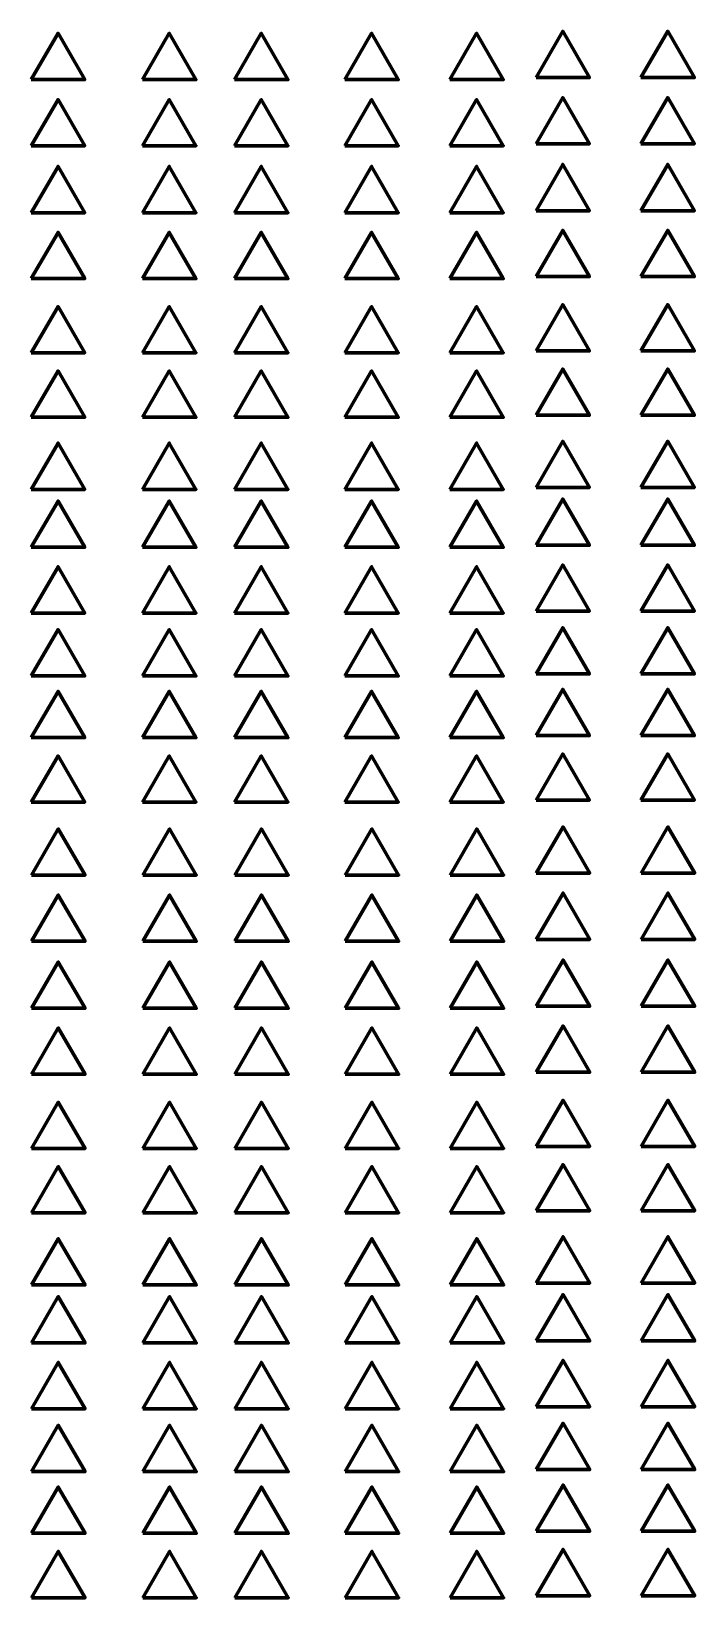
# Model space of a CAD drawing. Header units: inches. Extents: x 28 to 253, y -556 to -24.
import ezdxf

# ---------------------------------------------------------------- set-up
doc = ezdxf.new("R2010")
doc.units = ezdxf.units.IN
doc.header["$MEASUREMENT"] = 0
doc.layers.add('Layer 1', color=7, linetype='Continuous')

msp = doc.modelspace()

# ---------------------------------------------------------------- linework, layer by layer
at = {"layer": 'Layer 1', "color": 179, "lineweight": 70, "true_color": 0x231f20}
for points in [[(27.7, -40.35), (36.77, -24.65), (45.84, -40.35), (27.7, -40.35)], [(65.49, -40.35), (74.56, -24.65), (83.62, -40.35), (65.49, -40.35)], [(96.72, -40.35), (105.79, -24.65), (114.86, -40.35), (96.72, -40.35)], [(134.22, -40.35), (143.29, -24.65), (152.36, -40.35), (134.22, -40.35)], [(169.87, -40.35), (178.94, -24.65), (188.01, -40.35), (169.87, -40.35)], [(199.15, -39.68), (208.22, -23.97), (217.29, -39.68), (199.15, -39.68)], [(234.8, -39.68), (243.87, -23.97), (252.94, -39.68), (234.8, -39.68)], [(27.7, -62.84), (36.77, -47.14), (45.84, -62.84), (27.7, -62.84)], [(65.49, -62.84), (74.56, -47.14), (83.62, -62.84), (65.49, -62.84)], [(96.72, -62.84), (105.79, -47.14), (114.86, -62.84), (96.72, -62.84)], [(134.22, -62.84), (143.29, -47.14), (152.36, -62.84), (134.22, -62.84)], [(169.87, -62.84), (178.94, -47.14), (188.01, -62.84), (169.87, -62.84)], [(199.15, -62.17), (208.22, -46.46), (217.29, -62.17), (199.15, -62.17)], [(234.8, -62.17), (243.87, -46.46), (252.94, -62.17), (234.8, -62.17)], [(27.7, -85.59), (36.77, -69.89), (45.84, -85.59), (27.7, -85.59)], [(65.49, -85.59), (74.56, -69.89), (83.62, -85.59), (65.49, -85.59)], [(96.72, -85.59), (105.79, -69.89), (114.86, -85.59), (96.72, -85.59)], [(134.22, -85.59), (143.29, -69.89), (152.36, -85.59), (134.22, -85.59)], [(169.87, -85.59), (178.94, -69.89), (188.01, -85.59), (169.87, -85.59)], [(199.15, -84.92), (208.22, -69.21), (217.29, -84.92), (199.15, -84.92)], [(234.8, -84.92), (243.87, -69.21), (252.94, -84.92), (234.8, -84.92)], [(27.7, -107.98), (36.77, -92.28), (45.84, -107.98), (27.7, -107.98)], [(65.49, -107.98), (74.56, -92.28), (83.62, -107.98), (65.49, -107.98)], [(96.72, -107.98), (105.79, -92.28), (114.86, -107.98), (96.72, -107.98)], [(134.22, -107.98), (143.29, -92.28), (152.36, -107.98), (134.22, -107.98)], [(169.87, -107.98), (178.94, -92.28), (188.01, -107.98), (169.87, -107.98)], [(199.15, -107.31), (208.22, -91.6), (217.29, -107.31), (199.15, -107.31)], [(234.8, -107.31), (243.87, -91.6), (252.94, -107.31), (234.8, -107.31)], [(199.15, -132.54), (208.22, -116.83), (217.29, -132.54), (199.15, -132.54)], [(234.8, -132.54), (243.87, -116.83), (252.94, -132.54), (234.8, -132.54)], [(27.7, -133.21), (36.77, -117.51), (45.84, -133.21), (27.7, -133.21)], [(65.49, -133.21), (74.56, -117.51), (83.62, -133.21), (65.49, -133.21)], [(96.72, -133.21), (105.79, -117.51), (114.86, -133.21), (96.72, -133.21)], [(134.22, -133.21), (143.29, -117.51), (152.36, -133.21), (134.22, -133.21)], [(169.87, -133.21), (178.94, -117.51), (188.01, -133.21), (169.87, -133.21)], [(27.7, -155.09), (36.77, -139.38), (45.84, -155.09), (27.7, -155.09)], [(65.49, -155.09), (74.56, -139.38), (83.62, -155.09), (65.49, -155.09)], [(96.72, -155.09), (105.79, -139.38), (114.86, -155.09), (96.72, -155.09)], [(134.22, -155.09), (143.29, -139.38), (152.36, -155.09), (134.22, -155.09)], [(169.87, -155.09), (178.94, -139.38), (188.01, -155.09), (169.87, -155.09)], [(199.15, -154.41), (208.22, -138.71), (217.29, -154.41), (199.15, -154.41)], [(234.8, -154.41), (243.87, -138.71), (252.94, -154.41), (234.8, -154.41)], [(27.7, -179.61), (36.77, -163.9), (45.84, -179.61), (27.7, -179.61)], [(65.49, -179.61), (74.56, -163.9), (83.62, -179.61), (65.49, -179.61)], [(96.72, -179.61), (105.79, -163.9), (114.86, -179.61), (96.72, -179.61)], [(134.22, -179.61), (143.29, -163.9), (152.36, -179.61), (134.22, -179.61)], [(169.87, -179.61), (178.94, -163.9), (188.01, -179.61), (169.87, -179.61)], [(199.15, -178.93), (208.22, -163.23), (217.29, -178.93), (199.15, -178.93)], [(234.8, -178.93), (243.87, -163.23), (252.94, -178.93), (234.8, -178.93)], [(27.7, -199.27), (36.77, -183.57), (45.84, -199.27), (27.7, -199.27)], [(65.49, -199.27), (74.56, -183.57), (83.62, -199.27), (65.49, -199.27)], [(96.72, -199.27), (105.79, -183.57), (114.86, -199.27), (96.72, -199.27)], [(134.22, -199.27), (143.29, -183.57), (152.36, -199.27), (134.22, -199.27)], [(169.87, -199.27), (178.94, -183.57), (188.01, -199.27), (169.87, -199.27)], [(199.15, -198.6), (208.22, -182.89), (217.29, -198.6), (199.15, -198.6)], [(234.8, -198.6), (243.87, -182.89), (252.94, -198.6), (234.8, -198.6)], [(27.7, -221.63), (36.77, -205.92), (45.84, -221.63), (27.7, -221.63)], [(65.49, -221.63), (74.56, -205.92), (83.62, -221.63), (65.49, -221.63)], [(96.72, -221.63), (105.79, -205.92), (114.86, -221.63), (96.72, -221.63)], [(134.22, -221.63), (143.29, -205.92), (152.36, -221.63), (134.22, -221.63)], [(169.87, -221.63), (178.94, -205.92), (188.01, -221.63), (169.87, -221.63)], [(199.15, -220.95), (208.22, -205.25), (217.29, -220.95), (199.15, -220.95)], [(234.8, -220.95), (243.87, -205.25), (252.94, -220.95), (234.8, -220.95)], [(27.7, -242.98), (36.77, -227.27), (45.84, -242.98), (27.7, -242.98)], [(65.49, -242.98), (74.56, -227.27), (83.62, -242.98), (65.49, -242.98)], [(96.72, -242.98), (105.79, -227.27), (114.86, -242.98), (96.72, -242.98)], [(134.22, -242.98), (143.29, -227.27), (152.36, -242.98), (134.22, -242.98)], [(169.87, -242.98), (178.94, -227.27), (188.01, -242.98), (169.87, -242.98)], [(199.15, -242.3), (208.22, -226.6), (217.29, -242.3), (199.15, -242.3)], [(234.8, -242.3), (243.87, -226.6), (252.94, -242.3), (234.8, -242.3)], [(27.7, -263.96), (36.77, -248.25), (45.84, -263.96), (27.7, -263.96)], [(65.49, -263.96), (74.56, -248.25), (83.62, -263.96), (65.49, -263.96)], [(96.72, -263.96), (105.79, -248.25), (114.86, -263.96), (96.72, -263.96)], [(134.22, -263.96), (143.29, -248.25), (152.36, -263.96), (134.22, -263.96)], [(169.87, -263.96), (178.94, -248.25), (188.01, -263.96), (169.87, -263.96)], [(199.15, -263.28), (208.22, -247.58), (217.29, -263.28), (199.15, -263.28)], [(234.8, -263.28), (243.87, -247.58), (252.94, -263.28), (234.8, -263.28)], [(27.7, -285.85), (36.77, -270.14), (45.84, -285.85), (27.7, -285.85)], [(65.49, -285.85), (74.56, -270.14), (83.62, -285.85), (65.49, -285.85)], [(96.72, -285.85), (105.79, -270.14), (114.86, -285.85), (96.72, -285.85)], [(134.22, -285.85), (143.29, -270.14), (152.36, -285.85), (134.22, -285.85)], [(169.87, -285.85), (178.94, -270.14), (188.01, -285.85), (169.87, -285.85)], [(199.15, -285.17), (208.22, -269.47), (217.29, -285.17), (199.15, -285.17)], [(234.8, -285.17), (243.87, -269.47), (252.94, -285.17), (234.8, -285.17)], [(27.8, -310.67), (36.87, -294.97), (45.94, -310.67), (27.8, -310.67)], [(65.59, -310.67), (74.66, -294.97), (83.73, -310.67), (65.59, -310.67)], [(96.82, -310.67), (105.89, -294.97), (114.96, -310.67), (96.82, -310.67)], [(134.32, -310.67), (143.39, -294.97), (152.46, -310.67), (134.32, -310.67)], [(169.98, -310.67), (179.04, -294.97), (188.11, -310.67), (169.98, -310.67)], [(199.25, -310), (208.32, -294.3), (217.39, -310), (199.25, -310)], [(234.9, -310), (243.97, -294.3), (253.04, -310), (234.9, -310)], [(27.8, -333.16), (36.87, -317.46), (45.94, -333.16), (27.8, -333.16)], [(65.59, -333.16), (74.66, -317.46), (83.73, -333.16), (65.59, -333.16)], [(96.82, -333.16), (105.89, -317.46), (114.96, -333.16), (96.82, -333.16)], [(134.32, -333.16), (143.39, -317.46), (152.46, -333.16), (134.32, -333.16)], [(169.98, -333.16), (179.04, -317.46), (188.11, -333.16), (169.98, -333.16)], [(199.25, -332.49), (208.32, -316.78), (217.39, -332.49), (199.25, -332.49)], [(234.9, -332.49), (243.97, -316.78), (253.04, -332.49), (234.9, -332.49)], [(27.8, -355.91), (36.87, -340.21), (45.94, -355.91), (27.8, -355.91)], [(65.59, -355.91), (74.66, -340.21), (83.73, -355.91), (65.59, -355.91)], [(96.82, -355.91), (105.89, -340.21), (114.96, -355.91), (96.82, -355.91)], [(134.32, -355.91), (143.39, -340.21), (152.46, -355.91), (134.32, -355.91)], [(169.98, -355.91), (179.04, -340.21), (188.11, -355.91), (169.98, -355.91)], [(199.25, -355.24), (208.32, -339.53), (217.39, -355.24), (199.25, -355.24)], [(234.9, -355.24), (243.97, -339.53), (253.04, -355.24), (234.9, -355.24)], [(27.8, -378.3), (36.87, -362.6), (45.94, -378.3), (27.8, -378.3)], [(65.59, -378.3), (74.66, -362.6), (83.73, -378.3), (65.59, -378.3)], [(96.82, -378.3), (105.89, -362.6), (114.96, -378.3), (96.82, -378.3)], [(134.32, -378.3), (143.39, -362.6), (152.46, -378.3), (134.32, -378.3)], [(169.98, -378.3), (179.04, -362.6), (188.11, -378.3), (169.98, -378.3)], [(199.25, -377.63), (208.32, -361.93), (217.39, -377.63), (199.25, -377.63)], [(234.9, -377.63), (243.97, -361.93), (253.04, -377.63), (234.9, -377.63)], [(27.8, -403.53), (36.87, -387.83), (45.94, -403.53), (27.8, -403.53)], [(65.59, -403.53), (74.66, -387.83), (83.73, -403.53), (65.59, -403.53)], [(96.82, -403.53), (105.89, -387.83), (114.96, -403.53), (96.82, -403.53)], [(134.32, -403.53), (143.39, -387.83), (152.46, -403.53), (134.32, -403.53)], [(169.98, -403.53), (179.04, -387.83), (188.11, -403.53), (169.98, -403.53)], [(199.25, -402.86), (208.32, -387.16), (217.39, -402.86), (199.25, -402.86)], [(234.9, -402.86), (243.97, -387.16), (253.04, -402.86), (234.9, -402.86)], [(27.8, -425.41), (36.87, -409.7), (45.94, -425.41), (27.8, -425.41)], [(65.59, -425.41), (74.66, -409.7), (83.73, -425.41), (65.59, -425.41)], [(96.82, -425.41), (105.89, -409.7), (114.96, -425.41), (96.82, -425.41)], [(134.32, -425.41), (143.39, -409.7), (152.46, -425.41), (134.32, -425.41)], [(169.98, -425.41), (179.04, -409.7), (188.11, -425.41), (169.98, -425.41)], [(199.25, -424.73), (208.32, -409.03), (217.39, -424.73), (199.25, -424.73)], [(234.9, -424.73), (243.97, -409.03), (253.04, -424.73), (234.9, -424.73)], [(27.8, -449.93), (36.87, -434.23), (45.94, -449.93), (27.8, -449.93)], [(65.59, -449.93), (74.66, -434.23), (83.73, -449.93), (65.59, -449.93)], [(96.82, -449.93), (105.89, -434.23), (114.96, -449.93), (96.82, -449.93)], [(134.32, -449.93), (143.39, -434.23), (152.46, -449.93), (134.32, -449.93)], [(169.98, -449.93), (179.04, -434.23), (188.11, -449.93), (169.98, -449.93)], [(199.25, -449.26), (208.32, -433.55), (217.39, -449.26), (199.25, -449.26)], [(234.9, -449.26), (243.97, -433.55), (253.04, -449.26), (234.9, -449.26)], [(27.8, -469.59), (36.87, -453.89), (45.94, -469.59), (27.8, -469.59)], [(65.59, -469.59), (74.66, -453.89), (83.73, -469.59), (65.59, -469.59)], [(96.82, -469.59), (105.89, -453.89), (114.96, -469.59), (96.82, -469.59)], [(134.32, -469.59), (143.39, -453.89), (152.46, -469.59), (134.32, -469.59)], [(169.98, -469.59), (179.04, -453.89), (188.11, -469.59), (169.98, -469.59)], [(199.25, -468.92), (208.32, -453.21), (217.39, -468.92), (199.25, -468.92)], [(234.9, -468.92), (243.97, -453.21), (253.04, -468.92), (234.9, -468.92)], [(27.8, -491.95), (36.87, -476.24), (45.94, -491.95), (27.8, -491.95)], [(65.59, -491.95), (74.66, -476.24), (83.73, -491.95), (65.59, -491.95)], [(96.82, -491.95), (105.89, -476.24), (114.96, -491.95), (96.82, -491.95)], [(134.32, -491.95), (143.39, -476.24), (152.46, -491.95), (134.32, -491.95)], [(169.98, -491.95), (179.04, -476.24), (188.11, -491.95), (169.98, -491.95)], [(199.25, -491.28), (208.32, -475.57), (217.39, -491.28), (199.25, -491.28)], [(234.9, -491.28), (243.97, -475.57), (253.04, -491.28), (234.9, -491.28)], [(27.8, -513.3), (36.87, -497.59), (45.94, -513.3), (27.8, -513.3)], [(65.59, -513.3), (74.66, -497.59), (83.73, -513.3), (65.59, -513.3)], [(96.82, -513.3), (105.89, -497.59), (114.96, -513.3), (96.82, -513.3)], [(134.32, -513.3), (143.39, -497.59), (152.46, -513.3), (134.32, -513.3)], [(169.98, -513.3), (179.04, -497.59), (188.11, -513.3), (169.98, -513.3)], [(199.25, -512.62), (208.32, -496.92), (217.39, -512.62), (199.25, -512.62)], [(234.9, -512.62), (243.97, -496.92), (253.04, -512.62), (234.9, -512.62)], [(27.8, -534.28), (36.87, -518.57), (45.94, -534.28), (27.8, -534.28)], [(65.59, -534.28), (74.66, -518.57), (83.73, -534.28), (65.59, -534.28)], [(96.82, -534.28), (105.89, -518.57), (114.96, -534.28), (96.82, -534.28)], [(134.32, -534.28), (143.39, -518.57), (152.46, -534.28), (134.32, -534.28)], [(169.98, -534.28), (179.04, -518.57), (188.11, -534.28), (169.98, -534.28)], [(199.25, -533.6), (208.32, -517.9), (217.39, -533.6), (199.25, -533.6)], [(234.9, -533.6), (243.97, -517.9), (253.04, -533.6), (234.9, -533.6)], [(27.8, -556.17), (36.87, -540.46), (45.94, -556.17), (27.8, -556.17)], [(65.59, -556.17), (74.66, -540.46), (83.73, -556.17), (65.59, -556.17)], [(96.82, -556.17), (105.89, -540.46), (114.96, -556.17), (96.82, -556.17)], [(134.32, -556.17), (143.39, -540.46), (152.46, -556.17), (134.32, -556.17)], [(169.98, -556.17), (179.04, -540.46), (188.11, -556.17), (169.98, -556.17)], [(199.25, -555.49), (208.32, -539.79), (217.39, -555.49), (199.25, -555.49)], [(234.9, -555.49), (243.97, -539.79), (253.04, -555.49), (234.9, -555.49)]]:
    msp.add_lwpolyline(points, dxfattribs=at)

doc.saveas('drawing.dxf')
